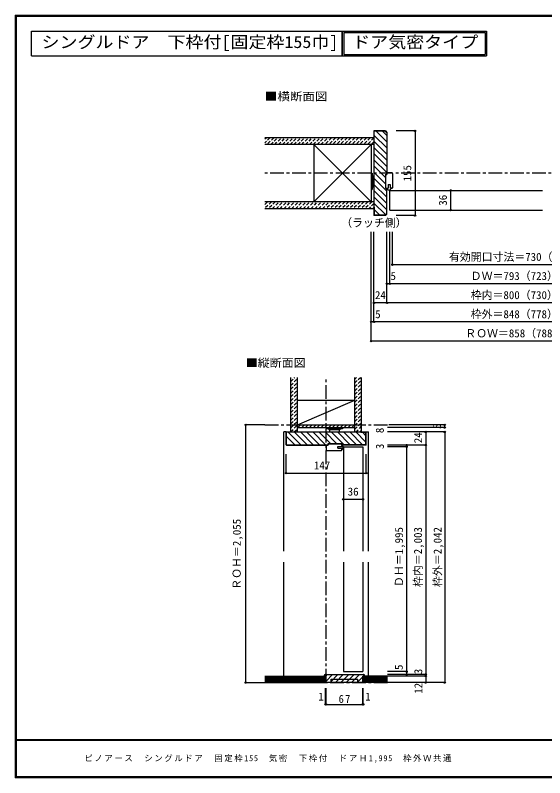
# Model space of a CAD drawing. Units: millimetres at full size, sheet at 1:5. Extents: x -973 to 977, y -718 to 696.
# Drawn here: x -973 to -3, y -701 to 696 of the extents above; entities that cross this region are included whole.
import ezdxf
from ezdxf.enums import TextEntityAlignment as Align

# ---------------------------------------------------------------- set-up
doc = ezdxf.new("R2010")
doc.units = ezdxf.units.MM
doc.header["$LTSCALE"] = 5
doc.header["$PDMODE"] = 32
doc.header["$PDSIZE"] = 2.5
doc.linetypes.add('CHAIN1', pattern=[8, 5, -1, 1, -1])
doc.linetypes.add('DASHED1', pattern=[1.8, 1.2, -0.6])
for name, color, linetype in [('0-0_補助線', 7, 'Continuous'), ('0-1_通り芯', 4, 'CHAIN1'), ('0-3_仕上', 7, 'Continuous'), ('0-4_枠', 3, 'Continuous'), ('0-6_扉', 6, 'Continuous'), ('0-7_金物', 7, 'Continuous'), ('0-8_戸当', 3, 'Continuous'), ('0-A_文字', 3, 'Continuous'), ('0-B_寸法', 7, 'Continuous'), ('0-C_ﾊｯﾁ', 4, 'DASHED1'), ('F-1_通り芯', 6, 'Continuous'), ('F-A_文字', 7, 'Continuous')]:
    doc.layers.add(name, color=color, linetype=linetype)
doc.styles.add('ＭＳ ゴシック', font='')
doc.styles.get('ＭＳ ゴシック').set_extended_font_data('MS Gothic')

# ---------------------------------------------------------------- blocks, each defined once
blk = doc.blocks.new('04')
at = {"layer": '0-0_補助線'}
for p, q in [((-6.847, 15.914), (-6.847, -10.086)), ((-5.847, 16.914), (3.153, 16.914)), ((4.953, -11.086), (4.953, 13.914)), ((-5.847, -11.086), (-2.747, -11.086)), ((-2.747, -4.086), (-2.747, -11.086)), ((4.953, -11.086), (0.653, -11.086))]:
    blk.add_line(p, q, dxfattribs=at)
for points in [[(4.953, 13.914), (3.153, 13.914), (3.153, 16.914)], [(-2.747, -4.086), (0.653, -4.086), (0.653, -11.086)]]:
    blk.add_lwpolyline(points, dxfattribs=at)
for centre, radius, start, end in [((-5.847, 15.914), 1, 90, 180), ((-5.847, -10.086), 1, 180, 270), ((-0.812, -9.605), 4.487, 199.27145, 340.72856), ((-0.812, -9.605), 3.887, 202.39487, 337.60513)]:
    blk.add_arc(centre, radius, start, end, dxfattribs=at)

msp = doc.modelspace()

# ---------------------------------------------------------------- linework, layer by layer
at = {"layer": '0-0_補助線'}
for p, q in [((-320.823, 406.5), (-318.823, 406.5)), ((-320.823, 406.5), (-320.823, 376.5)), ((-318.823, 406.5), (-318.823, 376.5)), ((-318.823, 401.5), (-316.823, 401.5)), ((-316.823, 401.5), (-316.823, 381.5)), ((-316.823, 400.5), (-315.847, 400.5)), ((-318.823, 381.5), (-316.823, 381.5)), ((-316.823, 382.5), (-315.847, 382.5)), ((-320.823, 376.5), (-318.823, 376.5))]:
    msp.add_line(p, q, dxfattribs=at)
at = {"layer": '0-0_補助線', "color": 3}
msp.add_line((-374.351, -91.5), (-374.351, -89.233), dxfattribs=at)
msp.add_lwpolyline([(-374.351, -89.233), (-400.351, -89.233), (-400.351, -91.5)], dxfattribs=at)
at = {"layer": '0-1_通り芯'}
for p, q in [((519.153, 406.5), (-515.847, 406.5)), ((-403.347, -526.5), (-403.347, 32.5)), ((-515.847, -54.393), (-288.49, -54.393)), ((-515.847, -526.5), (-288.49, -526.5))]:
    msp.add_line(p, q, dxfattribs=at)
at = {"layer": '0-3_仕上', "color": 2}
for p, q in [((-315.847, 471.5), (-515.847, 471.5)), ((-315.847, 459), (-515.847, 459)), ((-315.847, 354), (-515.847, 354)), ((-315.847, 341.5), (-515.847, 341.5)), ((-468.347, -67.5), (-468.347, 32.5)), ((-455.847, -67.5), (-455.847, 32.5)), ((-350.847, -67.5), (-350.847, 32.5)), ((-338.347, -67.5), (-338.347, 32.5)), ((-515.847, -514.5), (-404.347, -514.5)), ((-404.347, -526.5), (-404.347, -514.5)), ((-335.347, -526.5), (-335.347, -514.5)), ((-290.847, -514.5), (-335.347, -514.5)), ((-515.847, -526.5), (-404.347, -526.5)), ((-290.847, -526.5), (-335.347, -526.5))]:
    msp.add_line(p, q, dxfattribs=at)
at = {"layer": '0-3_仕上'}
for p, q in [((-425.823, 354), (-320.823, 459)), ((-320.823, 354), (-425.823, 459)), ((-455.847, -54.5), (-350.847, -9.5)), ((-455.847, -54.5), (-350.847, -54.5)), ((-455.847, -59.5), (-350.847, -59.5)), ((-515.847, -516), (-404.347, -516)), ((-290.847, -516), (-335.347, -516)), ((-515.847, -517.5), (-404.347, -517.5)), ((-515.847, -519), (-404.347, -519)), ((-515.847, -520.5), (-404.347, -520.5)), ((-515.847, -522), (-404.347, -522)), ((-515.847, -523.5), (-404.347, -523.5)), ((-515.847, -525), (-404.347, -525)), ((-290.847, -517.5), (-335.347, -517.5)), ((-290.847, -519), (-335.347, -519)), ((-290.847, -520.5), (-335.347, -520.5)), ((-290.847, -522), (-335.347, -522)), ((-290.847, -523.5), (-335.347, -523.5)), ((-290.847, -525), (-335.347, -525))]:
    msp.add_line(p, q, dxfattribs=at)
at = {"layer": '0-3_仕上', "color": 3}
for p, q in [((-425.823, 459), (-425.823, 354)), ((-320.823, 459), (-320.823, 354)), ((-455.847, -9.5), (-350.847, -9.5)), ((-455.847, -54.5), (-350.847, -54.5))]:
    msp.add_line(p, q, dxfattribs=at)
at = {"layer": '0-4_枠'}
for p, q in [((-315.847, 484), (-315.847, 329)), ((-294.675, 484), (-315.847, 484)), ((-315.347, 469), (-315.347, 483.5)), ((-294.883, 483.5), (-315.347, 483.5)), ((-294.675, 484), (-291.847, 481.172)), ((-291.847, 481.172), (-291.847, 404.5)), ((-315.347, 469), (-315.847, 469)), ((-292.347, 332.036), (-292.347, 378.5)), ((-291.847, 331.828), (-291.847, 378.5)), ((-315.347, 344), (-315.847, 344)), ((-315.347, 344), (-315.347, 329.5)), ((-294.675, 329), (-315.847, 329)), ((-294.882, 329.5), (-315.347, 329.5)), ((-294.882, 329.5), (-292.347, 332.036)), ((-294.675, 329), (-291.847, 331.828)), ((-476.847, -67.5), (-329.847, -67.5)), ((-476.847, -67.5), (-329.847, -67.5)), ((-476.347, -90.586), (-476.347, -68)), ((-466.847, -68), (-476.347, -68)), ((-466.847, -67.5), (-466.847, -68)), ((-339.847, -68), (-339.847, -67.5)), ((-339.847, -68), (-330.347, -68)), ((-330.347, -90.586), (-330.347, -68)), ((-475.933, -91), (-476.347, -90.586)), ((-476.14, -91.5), (-400.351, -91.5)), ((-475.933, -91), (-400.351, -91)), ((-330.761, -91), (-374.351, -91)), ((-330.554, -91.5), (-374.347, -91.5)), ((-330.761, -91), (-330.347, -90.586)), ((-403.347, -514.5), (-407.347, -514.5)), ((-404.347, -511.5), (-335.347, -511.5)), ((-404.347, -512), (-335.347, -512)), ((-403.347, -526.5), (-403.347, -514.5)), ((-336.347, -526.5), (-403.347, -526.5)), ((-345.347, -526.5), (-345.347, -520.5))]:
    msp.add_line(p, q, dxfattribs=at)
at = {"layer": '0-4_枠', "color": 4}
for p, q in [((-476.847, -67.5), (-480.847, -67.5)), ((-480.847, -286), (-480.847, -67.5)), ((-476.847, -67.5), (-480.847, -67.5)), ((-329.847, -67.5), (-325.847, -67.5)), ((-329.847, -67.5), (-325.847, -67.5)), ((-325.847, -286), (-325.847, -67.5)), ((-480.847, -514.5), (-480.847, -306)), ((-325.847, -514.5), (-325.847, -306))]:
    msp.add_line(p, q, dxfattribs=at)
at = {"layer": '0-4_枠'}
for points in [[(-294.883, 483.5), (-292.347, 480.964), (-292.347, 404.5)], [(-291.847, 378.5), (-293.847, 378.5), (-293.847, 404.5), (-291.847, 404.5)], [(-476.14, -91.5), (-476.847, -90.793), (-476.847, -67.5)], [(-330.554, -91.5), (-329.847, -90.793), (-329.847, -67.5)], [(-336.347, -526.5), (-336.347, -514.5), (-332.347, -514.5)], [(-394.347, -526.5), (-394.347, -520.5), (-345.347, -520.5)]]:
    msp.add_lwpolyline(points, dxfattribs=at)
for centre, radius, start, end in [((-404.347, -514.5), 3, 90, 180), ((-404.347, -514.5), 2.5, 90, 180), ((-335.347, -514.5), 3, 0, 90), ((-335.347, -514.5), 2.5, 0, 90)]:
    msp.add_arc(centre, radius, start, end, dxfattribs=at)
at = {"layer": '0-6_扉'}
for p, q in [((-286.847, 339), (-286.847, 375)), ((-286.847, 375), (-6.847, 375)), ((-286.847, 339), (-6.847, 339)), ((-371.847, -94.5), (-335.847, -94.5)), ((-371.847, -94.5), (-371.847, -286)), ((-335.847, -94.5), (-335.847, -286)), ((-371.847, -306), (-371.847, -506.5)), ((-335.847, -306), (-335.847, -506.5)), ((-371.847, -506.5), (-335.847, -506.5))]:
    msp.add_line(p, q, dxfattribs=at)
at = {"layer": '0-7_金物'}
for p, q in [((-403.347, -59.5), (-403.347, -61.5)), ((-373.347, -61.5), (-403.347, -61.5)), ((-398.347, -61.5), (-398.347, -63.5)), ((-378.347, -63.5), (-398.347, -63.5)), ((-397.347, -63.5), (-397.347, -67.5)), ((-379.347, -63.5), (-379.347, -67.5)), ((-378.347, -61.5), (-378.347, -63.5)), ((-373.347, -59.5), (-373.347, -61.5))]:
    msp.add_line(p, q, dxfattribs=at)
at = {"layer": '0-8_戸当', "color": 7}
for p, q in [((-291.847, 407), (-291.847, 404)), ((-282.847, 407), (-291.847, 407)), ((-281.847, 406), (-281.847, 380)), ((-293.847, 404), (-291.847, 404)), ((-293.847, 379), (-293.847, 404)), ((-293.847, 379), (-289.847, 379)), ((-289.847, 386), (-285.847, 386)), ((-289.847, 386), (-289.847, 379)), ((-285.847, 386), (-285.847, 379)), ((-282.847, 379), (-285.847, 379))]:
    msp.add_line(p, q, dxfattribs=at)
for centre, radius, start, end in [((-282.847, 406), 1, 0, 90), ((-288.083, 380.481), 4.487, 199.27144, 340.72855), ((-282.847, 380), 1, 270, 0)]:
    msp.add_arc(centre, radius, start, end, dxfattribs=at)
at = {"layer": '0-A_文字'}
for p, q in [((-373.753, 621.667), (-373.753, 666.667)), ((-373.753, 666.667), (-373.753, 621.667)), ((-371.253, 664.167), (-111.649, 664.167)), ((-371.253, 664.167), (-371.253, 624.167)), ((-111.649, 664.167), (-111.649, 624.167)), ((-943.333, 621.667), (-373.753, 621.667)), ((-373.753, 621.667), (-109.149, 621.667)), ((-371.253, 624.167), (-111.649, 624.167))]:
    msp.add_line(p, q, dxfattribs=at)
for points in [[(-943.333, 621.667), (-943.333, 666.667), (-373.753, 666.667)], [(-373.753, 666.667), (-373.753, 621.667), (-373.753, 666.667)], [(-373.753, 666.667), (-109.149, 666.667), (-109.149, 621.667)]]:
    msp.add_lwpolyline(points, dxfattribs=at)
at = {"layer": '0-B_寸法', "color": 4}
for p, q in [((-240.425, 484), (-274.947, 484)), ((-240.425, 484), (-240.425, 329)), ((-175.191, 375), (-175.191, 339)), ((-240.425, 329), (-274.947, 329)), ((-320.847, 99), (-320.847, 299)), ((-315.847, 134), (-315.847, 299)), ((-291.847, 169), (-291.847, 299)), ((-286.847, 204), (-286.847, 299)), ((-281.847, 239), (-281.847, 299)), ((-281.847, 239), (235.158, 239)), ((295.153, 204), (-291.847, 204)), ((319.153, 169), (-315.847, 169)), ((-315.847, 134), (-320.847, 134)), ((319.153, 134), (-315.847, 134)), ((324.153, 99), (-320.847, 99)), ((-550.847, -526.5), (-550.847, -54.393)), ((-515.847, -54.393), (-550.847, -54.393)), ((-185.847, -54.5), (-288.49, -54.5)), ((-185.847, -59.5), (-185.847, -54.5)), ((-185.847, -59.5), (-290.847, -59.5)), ((-185.847, -67.5), (-290.847, -67.5)), ((-185.847, -67.5), (-290.847, -67.5)), ((-185.847, -59.5), (-288.49, -59.5)), ((-220.847, -67.5), (-220.847, -526.5)), ((-185.847, -67.5), (-185.847, -526.5)), ((-220.847, -91.5), (-290.847, -91.5)), ((-255.847, -94.5), (-290.847, -94.5)), ((-255.847, -91.5), (-255.847, -511.5)), ((-476.847, -142.922), (-476.847, -108.4)), ((-329.847, -142.922), (-329.847, -108.4)), ((-476.847, -142.922), (-329.847, -142.922)), ((-335.847, -190.882), (-371.847, -190.882)), ((-255.847, -506.5), (-290.847, -506.5)), ((-220.847, -511.5), (-290.847, -511.5)), ((-220.847, -514.5), (-290.847, -514.5)), ((-550.847, -526.5), (-515.847, -526.5)), ((-185.847, -526.5), (-290.847, -526.5)), ((-404.347, -566.5), (-404.347, -536.5)), ((-403.347, -566.5), (-403.347, -536.5)), ((-336.347, -566.5), (-336.347, -536.5)), ((-335.347, -566.5), (-335.347, -536.5)), ((-404.347, -566.5), (-403.347, -566.5)), ((-403.347, -566.5), (-336.347, -566.5)), ((-336.347, -566.5), (-335.347, -566.5))]:
    msp.add_line(p, q, dxfattribs=at)
at = {"layer": '0-B_寸法'}
for p in [(-240.425, 484), (-175.191, 375), (-175.191, 339), (-240.425, 329), (-281.847, 239), (-291.847, 204), (-286.847, 204), (-315.847, 169), (-291.847, 169), (-320.847, 134), (-315.847, 134), (-320.847, 99), (-550.847, -54.393), (-185.847, -54.5), (-220.847, -67.5), (-185.847, -59.5), (-185.847, -59.5), (-185.847, -67.5), (-185.847, -67.5), (-255.847, -91.5), (-255.847, -94.5), (-220.847, -91.5), (-476.847, -142.922), (-329.847, -142.922), (-371.847, -190.882), (-335.847, -190.882), (-255.847, -506.5), (-255.847, -511.5), (-220.847, -511.5), (-220.847, -514.5), (-550.847, -526.5), (-220.847, -526.5), (-185.847, -526.5), (-404.347, -566.5), (-403.347, -566.5), (-336.347, -566.5), (-335.347, -566.5)]:
    msp.add_point(p, dxfattribs=at)
at = {"layer": '0-C_ﾊｯﾁ', "linetype": 'Continuous'}
for p, q in [((-315.347, 475.853), (-292.347, 452.853)), ((-311.68, 483.5), (-292.347, 464.166)), ((-300.367, 483.5), (-292.347, 475.48)), ((-315.847, 465.039), (-292.347, 441.539)), ((-315.847, 453.726), (-292.347, 430.225)), ((-315.847, 442.412), (-292.347, 418.912)), ((-315.847, 431.098), (-292.347, 407.598)), ((-315.847, 419.784), (-293.847, 397.784)), ((-315.847, 408.47), (-293.847, 386.471)), ((-315.847, 397.157), (-292.347, 373.657)), ((-315.847, 385.843), (-292.347, 362.343)), ((-315.847, 374.529), (-292.347, 351.029)), ((-315.847, 363.216), (-292.347, 339.716)), ((-315.847, 351.902), (-294.164, 330.219)), ((-315.347, 340.088), (-304.759, 329.5)), ((-472.7, -68), (-449.7, -91)), ((-461.886, -67.5), (-438.386, -91)), ((-450.572, -67.5), (-427.072, -91)), ((-439.259, -67.5), (-415.759, -91)), ((-427.945, -67.5), (-404.445, -91)), ((-416.631, -67.5), (-394.898, -89.233)), ((-405.317, -67.5), (-383.584, -89.233)), ((-394.004, -67.5), (-370.504, -91)), ((-382.69, -67.5), (-359.19, -91)), ((-371.376, -67.5), (-347.876, -91)), ((-360.063, -67.5), (-336.563, -91)), ((-348.749, -67.5), (-330.347, -85.902)), ((-336.935, -68), (-330.347, -74.588)), ((-476.347, -75.667), (-461.013, -91)), ((-404.082, -514.5), (-401.582, -512)), ((-403.347, -523.664), (-391.683, -512)), ((-396.283, -526.5), (-381.783, -512)), ((-386.384, -526.5), (-371.884, -512)), ((-376.484, -526.5), (-361.984, -512)), ((-366.585, -526.5), (-352.085, -512)), ((-356.685, -526.5), (-342.185, -512)), ((-346.786, -526.5), (-336.347, -516.061))]:
    msp.add_line(p, q, dxfattribs=at)
at = {"layer": '0-C_ﾊｯﾁ'}
for p, q in [((-506.444, 471.5), (-515.847, 462.097)), ((-515.847, 469.168), (-513.515, 471.5)), ((-499.373, 471.5), (-511.873, 459)), ((-504.802, 459), (-492.302, 471.5)), ((-497.731, 459), (-485.231, 471.5)), ((-490.66, 459), (-478.16, 471.5)), ((-483.589, 459), (-471.089, 471.5)), ((-476.518, 459), (-464.018, 471.5)), ((-469.447, 459), (-456.947, 471.5)), ((-462.376, 459), (-449.876, 471.5)), ((-455.305, 459), (-442.805, 471.5)), ((-448.234, 459), (-435.734, 471.5)), ((-441.162, 459), (-428.662, 471.5)), ((-434.091, 459), (-421.591, 471.5)), ((-427.02, 459), (-414.52, 471.5)), ((-419.949, 459), (-407.449, 471.5)), ((-412.878, 459), (-400.378, 471.5)), ((-393.307, 471.5), (-405.807, 459)), ((-386.236, 471.5), (-398.736, 459)), ((-379.165, 471.5), (-391.665, 459)), ((-372.094, 471.5), (-384.594, 459)), ((-365.023, 471.5), (-377.523, 459)), ((-357.952, 471.5), (-370.452, 459)), ((-350.881, 471.5), (-363.381, 459)), ((-343.81, 471.5), (-356.31, 459)), ((-336.739, 471.5), (-349.239, 459)), ((-329.668, 471.5), (-342.168, 459)), ((-322.596, 471.5), (-335.096, 459)), ((-315.847, 471.178), (-328.025, 459)), ((-315.847, 464.107), (-320.954, 459)), ((-503.736, 354), (-515.847, 341.889)), ((-515.847, 348.96), (-510.807, 354)), ((-496.665, 354), (-509.165, 341.5)), ((-502.094, 341.5), (-489.594, 354)), ((-495.023, 341.5), (-482.523, 354)), ((-487.952, 341.5), (-475.452, 354)), ((-480.881, 341.5), (-468.381, 354)), ((-473.81, 341.5), (-461.31, 354)), ((-466.739, 341.5), (-454.239, 354)), ((-459.668, 341.5), (-447.168, 354)), ((-452.596, 341.5), (-440.096, 354)), ((-445.525, 341.5), (-433.025, 354)), ((-438.454, 341.5), (-425.954, 354)), ((-431.383, 341.5), (-418.883, 354)), ((-424.312, 341.5), (-411.812, 354)), ((-417.241, 341.5), (-404.741, 354)), ((-410.17, 341.5), (-397.67, 354)), ((-390.599, 354), (-403.099, 341.5)), ((-383.528, 354), (-396.028, 341.5)), ((-376.457, 354), (-388.957, 341.5)), ((-369.386, 354), (-381.886, 341.5)), ((-362.315, 354), (-374.815, 341.5)), ((-355.244, 354), (-367.744, 341.5)), ((-348.173, 354), (-360.673, 341.5)), ((-341.101, 354), (-353.601, 341.5)), ((-334.03, 354), (-346.53, 341.5)), ((-326.959, 354), (-339.459, 341.5)), ((-319.888, 354), (-332.388, 341.5)), ((-315.847, 350.97), (-325.317, 341.5)), ((-315.847, 343.899), (-318.246, 341.5)), ((-468.347, 32.102), (-467.949, 32.5)), ((-468.347, 25.031), (-460.878, 32.5)), ((-468.347, 17.96), (-455.847, 30.46)), ((-350.847, 22.323), (-340.67, 32.5)), ((-350.847, 29.394), (-347.741, 32.5)), ((-468.347, 10.889), (-455.847, 23.389)), ((-468.347, 3.818), (-455.847, 16.318)), ((-350.847, 15.252), (-338.347, 27.752)), ((-350.847, 8.181), (-338.347, 20.681)), ((-468.347, -3.253), (-455.847, 9.247)), ((-468.347, -10.324), (-455.847, 2.176)), ((-350.847, 1.11), (-338.347, 13.61)), ((-350.847, -5.961), (-338.347, 6.539)), ((-468.347, -17.395), (-455.847, -4.895)), ((-468.347, -24.466), (-455.847, -11.966)), ((-350.847, -13.032), (-338.347, -0.532)), ((-350.847, -20.103), (-338.347, -7.603)), ((-468.347, -31.537), (-455.847, -19.037)), ((-468.347, -38.608), (-455.847, -26.108)), ((-350.847, -27.174), (-338.347, -14.674)), ((-350.847, -34.245), (-338.347, -21.745)), ((-468.347, -45.679), (-455.847, -33.179)), ((-468.347, -52.751), (-455.847, -40.251)), ((-350.847, -41.317), (-338.347, -28.817)), ((-350.847, -48.388), (-338.347, -35.888)), ((-468.347, -59.822), (-455.847, -47.322)), ((-468.347, -66.893), (-455.847, -54.393)), ((-455.08, -59.5), (-450.08, -54.5)), ((-448.009, -59.5), (-443.009, -54.5)), ((-440.937, -59.5), (-435.937, -54.5)), ((-433.866, -59.5), (-428.866, -54.5)), ((-426.795, -59.5), (-421.795, -54.5)), ((-419.724, -59.5), (-414.724, -54.5)), ((-412.653, -59.5), (-407.653, -54.5)), ((-405.582, -59.5), (-400.582, -54.5)), ((-398.511, -59.5), (-393.511, -54.5)), ((-391.44, -59.5), (-386.44, -54.5)), ((-384.369, -59.5), (-379.369, -54.5)), ((-377.298, -59.5), (-372.298, -54.5)), ((-370.227, -59.5), (-365.227, -54.5)), ((-363.156, -59.5), (-358.156, -54.5)), ((-356.085, -59.5), (-351.085, -54.5)), ((-350.847, -55.459), (-338.347, -42.959)), ((-350.847, -62.53), (-338.347, -50.03)), ((-461.883, -67.5), (-455.847, -61.464)), ((-348.746, -67.5), (-338.347, -57.101)), ((-341.675, -67.5), (-338.347, -64.172))]:
    msp.add_line(p, q, dxfattribs=at)
at = {"layer": 'F-1_通り芯'}
for p, q in [((-973.347, 695.833), (-973.347, -700.833)), ((-973.347, 695.833), (976.653, 695.833)), ((-973.347, 695), (976.653, 695)), ((-973.347, 694.167), (976.653, 694.167)), ((-972.514, 695.833), (-972.514, -700.833)), ((-971.68, 695.833), (-971.68, -700.833)), ((976.653, -631.667), (-973.347, -631.667)), ((976.653, -632.5), (-973.347, -632.5)), ((976.653, -699.167), (-973.347, -699.167)), ((976.653, -700), (-973.347, -700)), ((976.653, -700.833), (-973.347, -700.833))]:
    msp.add_line(p, q, dxfattribs=at)

# ---------------------------------------------------------------- block references
at = {"layer": '0-0_補助線', "rotation": 90}
msp.add_blockref('04', (-385.937, -94.653), dxfattribs=at)

# ---------------------------------------------------------------- texts
at = {"layer": '0-A_文字', "style": 'ＭＳ ゴシック', "width": 1.1}
for s, p in [('シングルドア\u3000下枠付[固定枠155巾]', (-925.208, 629.167)), ('ドア気密タイプ', (-355.628, 629.167))]:
    msp.add_text(s, height=21.99, dxfattribs=at).set_placement(p, align=Align.BOTTOM_LEFT)
at = {"layer": '0-A_文字', "color": 7, "style": 'ＭＳ ゴシック'}
for s, width, p in [('■横断面図', 1.15, (-515.847, 535.24)), ('■縦断面図', 1.1, (-550.847, 47.256))]:
    msp.add_text(s, height=14.66, dxfattribs=dict(at, width=width)).set_placement(p, align=Align.BOTTOM_LEFT)
msp.add_text('（ラッチ側）', height=14.66, dxfattribs=at).set_placement((-375.847, 304), align=Align.BOTTOM_LEFT)
at = {"layer": '0-B_寸法', "style": 'ＭＳ ゴシック'}
for s, p in [('155', (-242.925, 391.5)), ('36', (-177.691, 347)), ('5', (-188.347, -62)), ('8', (-293.31, -69.601)), ('24', (-223.063, -88.071)), ('3', (-293.173, -98.917)), ('ＲＯＨ＝2,055', (-555.488, -356.5)), ('ＤＨ＝1,995', (-258.027, -351.5)), ('枠内＝2,003', (-223.347, -351.5)), ('枠外＝2,042', (-187.333, -351.5)), ('5', (-258.556, -503.466)), ('3', (-222.797, -511.174)), ('12', (-222.592, -546.952))]:
    msp.add_text(s, height=14.66, rotation=90, dxfattribs=at).set_placement(p, align=Align.BOTTOM_LEFT)
for s, p in [('有効開口寸法＝730（660）<640>［617］', (-178.347, 241.5)), ('5', (-285.361, 206.5)), ('ＤＷ＝793（723）<703>［680］', (-138.347, 206.5)), ('24', (-313.847, 171.5)), ('枠内＝800（730）<710>［687］', (-138.347, 171.5)), ('5', (-313.407, 136.5)), ('枠外＝848（778）<758>［735］', (-138.347, 136.5)), ('ＲＯＷ＝858（788）<768>［745］', (-148.347, 101.5)), ('147', (-425.847, -140.422)), ('36', (-363.847, -188.382)), ('1', (-417.847, -564)), ('1', (-331.847, -564))]:
    msp.add_text(s, height=14.66, dxfattribs=at).set_placement(p, align=Align.BOTTOM_LEFT)
at = {"layer": '0-B_寸法', "insert": (-380.472, -564), "char_height": 14.66, "attachment_point": 7, "style": 'ＭＳ ゴシック'}
msp.add_mtext('\\T1.27;\\W0.95;67', dxfattribs=at)
at = {"layer": 'F-A_文字', "insert": (-846.68, -673.333), "char_height": 11, "attachment_point": 7, "style": 'ＭＳ ゴシック'}
msp.add_mtext('\\T1.19;ピノアース\u3000シングルドア\u3000固定枠155\u3000気密\u3000下枠付\u3000ドアＨ1,995\u3000枠外Ｗ共通', dxfattribs=at)

doc.saveas('drawing.dxf')
